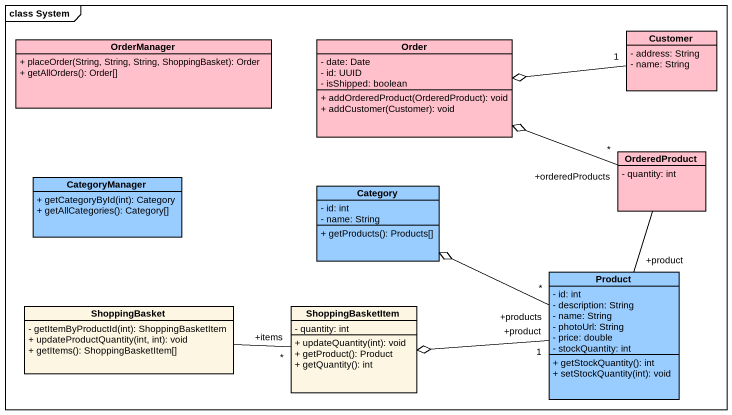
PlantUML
@startuml
mainframe class System
hide circle
hide empty members
skinparam classAttributeIconSize 0
class OrderManager #FFC0CB {
  + placeOrder(String, String, String, ShoppingBasket): Order
  + getAllOrders(): Order[]
}
class Order #FFC0CB {
  - date: Date
  - id: UUID
  - isShipped: boolean
  + addOrderedProduct(OrderedProduct): void
  + addCustomer(Customer): void
}
class Customer #FFC0CB {
  - address: String
  - name: String
}
class OrderedProduct #FFC0CB {
  - quantity: int
}
class CategoryManager #99CCFF {
  + getCategoryById(int): Category
  + getAllCategories(): Category[]
}
class Category #99CCFF {
  - id: int
  - name: String
  + getProducts(): Products[]
}
class Product #99CCFF {
  - id: int
  - description: String
  - name: String
  - photoUrl: String
  - price: double
  - stockQuantity: int
  + getStockQuantity(): int
  + setStockQuantity(int): void
}
class ShoppingBasket {
  - getItemByProductId(int): ShoppingBasketItem
  + updateProductQuantity(int, int): void
  + getItems(): ShoppingBasketItem[]
}
class ShoppingBasketItem {
  - quantity: int
  + updateQuantity(int): void
  + getProduct(): Product
  + getQuantity(): int
}
Customer "1" -left-o Order
OrderedProduct "+orderedProducts\n*" -left-o Order
Product "+product" -up- OrderedProduct
Product "+products\n*" -left-o Category
Product "+product\n1" -left-o ShoppingBasketItem
ShoppingBasketItem "+items\n*" -left- ShoppingBasket
@enduml
